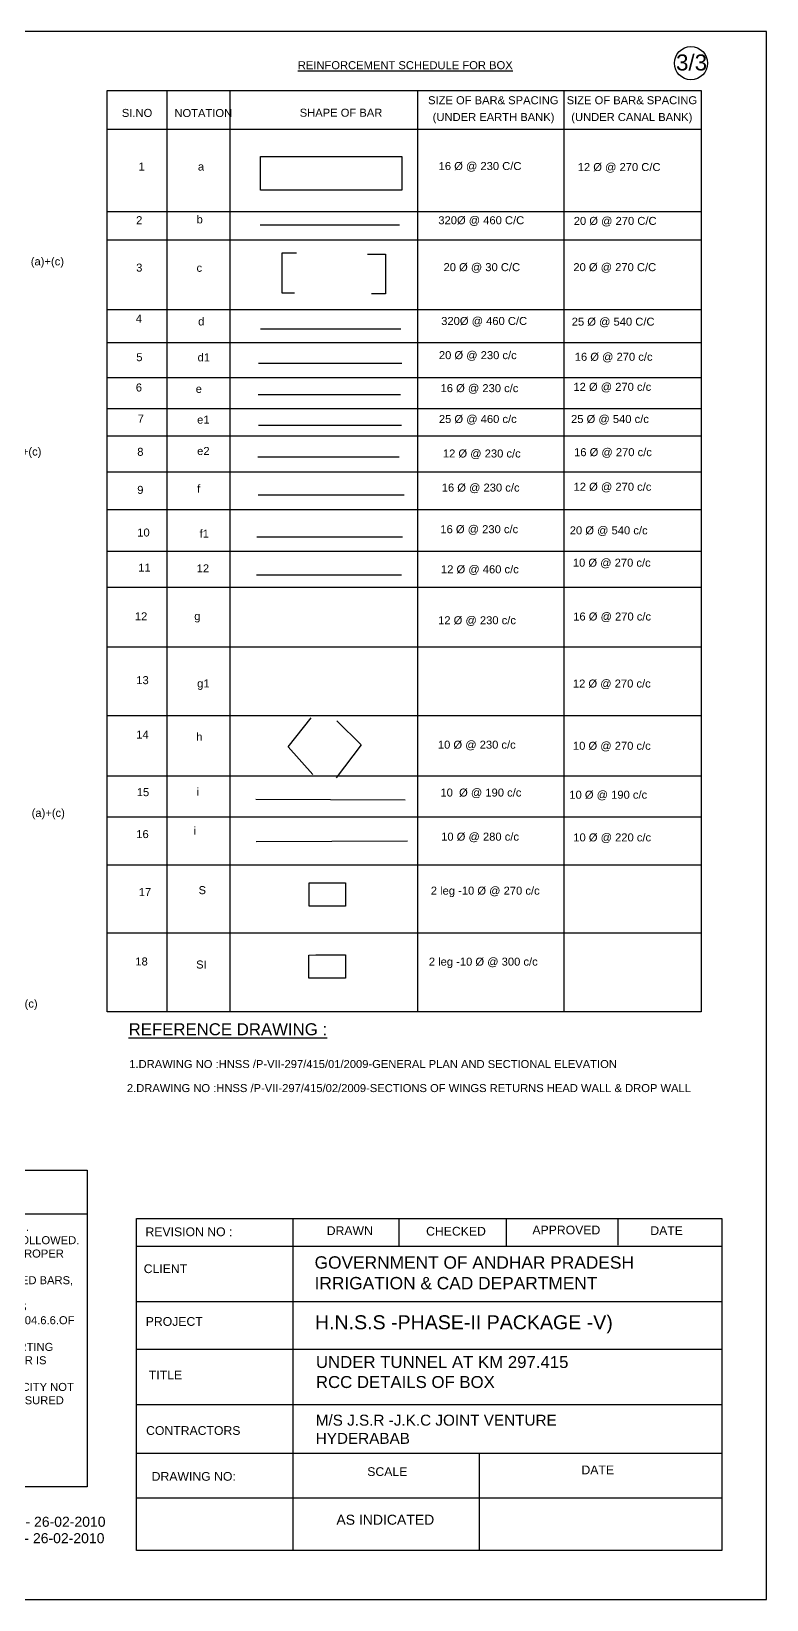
# Model space of a CAD drawing. Header units: millimetres. Extents: x 5124 to 2462168, y 2311 to 44348543.
# Drawn here: x 2460330 to 2462168, y 44344623 to 44348543 of the extents above; entities that cross this region are included whole.
import ezdxf

# ---------------------------------------------------------------- set-up
doc = ezdxf.new("R2010")
doc.units = ezdxf.units.MM
doc.header["$MEASUREMENT"] = 0
doc.layers.add('DRAWING', color=2, linetype='Continuous')
doc.layers.add('TEXT', color=7, linetype='Continuous')
doc.styles.get("Standard").update_dxf_attribs({"font": 'arial.ttf', "height": 20})

msp = doc.modelspace()

# ---------------------------------------------------------------- linework, layer by layer
at = {"layer": 'DRAWING', "color": 0}
for points in [[(2462167.6, 44348542.5), (2456684.6, 44348542.5), (2456684.6, 44344623), (2462167.6, 44344623)], [(2460519.6, 44348394.7), (2462004, 44348394.7), (2462004, 44346092), (2460519.6, 44346092)], [(2459262.3, 44345696.1), (2460469.8, 44345696.1), (2460469.8, 44344905.2), (2459262.3, 44344905.2)]]:
    msp.add_lwpolyline(points, close=True, dxfattribs=at)
for points in [[(2460668.6, 44348394.7), (2460668.6, 44346092)], [(2460825.8, 44348394.7), (2460825.8, 44346092)], [(2461295.1, 44348394.7), (2461295.1, 44346092)], [(2461660.7, 44348394.7), (2461660.7, 44346092)], [(2460519.6, 44348297.7), (2462004, 44348297.7)], [(2460902.5, 44348229.8), (2461256.1, 44348229.8), (2461256.1, 44348145.7), (2460902.5, 44348145.7), (2460902.5, 44348229.8)], [(2460519.6, 44348092.6), (2462004, 44348092.6)], [(2460901.6, 44348059.1), (2461250.4, 44348059.1)], [(2460519.6, 44348021.6), (2462004, 44348021.6)], [(2460992.5, 44347987.8), (2460956.3, 44347987.8), (2460956.3, 44347889.3), (2460987.6, 44347889.3)], [(2461170.3, 44347985.9), (2461215.3, 44347985.9), (2461215.3, 44347886.3), (2461180.1, 44347886.3)], [(2460519.6, 44347847.1), (2462004, 44347847.1)], [(2460902.6, 44347799.2), (2461253.4, 44347799.2)], [(2460519.6, 44347764.6), (2462004, 44347764.6)], [(2460897.7, 44347713.3), (2461256.3, 44347713.3)], [(2460519.6, 44347677.4), (2462004, 44347677.4)], [(2460896.7, 44347635.3), (2461252.4, 44347635.3)], [(2460519.6, 44347599.6), (2462004, 44347599.6)], [(2460897.4, 44347558.1), (2461254.7, 44347558.1)], [(2460519.6, 44347531.3), (2462004, 44347531.3)], [(2460896.3, 44347478.9), (2461249.3, 44347478.9)], [(2460519.6, 44347441.7), (2462004, 44347441.7)], [(2460896.9, 44347384.3), (2461261.8, 44347384.3)], [(2460519.6, 44347347.4), (2462004, 44347347.4)], [(2460893.7, 44347279.5), (2461257.4, 44347279.5)], [(2460519.6, 44347243.4), (2462004, 44347243.4)], [(2460892.6, 44347184.4), (2461255.3, 44347184.4)], [(2460519.6, 44347153.2), (2462004, 44347153.2)], [(2460519.6, 44347004.7), (2462004, 44347004.7)], [(2460519.6, 44346832.6), (2462004, 44346832.6)], [(2460972.1, 44346754.3), (2461029.6, 44346826.8)], [(2461093.2, 44346819.6), (2461154.4, 44346759.1), (2461092, 44346676.5)], [(2460972.1, 44346754.3), (2461033.2, 44346685)], [(2460519.6, 44346681.8), (2462004, 44346681.8)], [(2460890.8, 44346623.8), (2461264.4, 44346622)], [(2460519.6, 44346579.3), (2462004, 44346579.3)], [(2460891.9, 44346517.4), (2461269.9, 44346519.1)], [(2460519.6, 44346459.1), (2462004, 44346459.1)], [(2461024.2, 44346414.6), (2461115.2, 44346414.6), (2461115.2, 44346356.1), (2461024.2, 44346356.1), (2461024.2, 44346414.6)], [(2460519.6, 44346289.4), (2462004, 44346289.4)], [(2461041, 44346234.9), (2461114.9, 44346234.9), (2461114.9, 44346176.3), (2461023.6, 44346176.3), (2461023.6, 44346234.1), (2461041, 44346234.9)], [(2459262.3, 44345587.6), (2460469.8, 44345587.6)]]:
    msp.add_lwpolyline(points, dxfattribs=at)
at = {"layer": 'DRAWING'}
msp.add_lwpolyline([(2460592.6, 44345575.3), (2462055.4, 44345575.3), (2462055.4, 44344745.7), (2460592.6, 44344745.7)], close=True, dxfattribs=at)
for points in [[(2460983.7, 44345575.3), (2460983.7, 44344745.7)], [(2461248.4, 44345575.3), (2461248.4, 44345506)], [(2460592.6, 44345506), (2462055.4, 44345506)], [(2460592.6, 44345368), (2462055.4, 44345368)], [(2460592.6, 44345248.7), (2462055.4, 44345248.7)], [(2460592.6, 44345110.9), (2462055.4, 44345110.9)], [(2460592.6, 44344989.4), (2462055.4, 44344989.4)], [(2461449.2, 44344989.4), (2461449.2, 44344745.7)], [(2460592.6, 44344877.7), (2462055.4, 44344877.7)]]:
    msp.add_lwpolyline(points, dxfattribs=at)
at = {"layer": 'DRAWING', "color": 0}
msp.add_circle((2461978.5, 44348462.9), 41.5, dxfattribs=at)
at = {"layer": 'TEXT', "color": 0}
for points in [[(2461516.9, 44345576), (2461517, 44345508.3)], [(2461795.4, 44345576.2), (2461795.6, 44345508.9)]]:
    msp.add_lwpolyline(points, dxfattribs=at)

# ---------------------------------------------------------------- texts
at = {"layer": 'DRAWING', "color": 0}
for s, height, p in [('3/3', 40, (2461941.1, 44348444.8)), ('%%UREFERENCE DRAWING :', 30, (2460573.2, 44346033.5)), ('1.DRAWING NO :HNSS /P-VII-297/415/01/2009-GENERAL PLAN AND SECTIONAL ELEVATION', 20, (2460574.7, 44345951.6)), ('2.DRAWING NO :HNSS /P-VII-297/415/02/2009-SECTIONS OF WINGS RETURNS HEAD WALL & DROP WALL', 20, (2460568.8, 44345891.5)), ('1.DR.NO :- ENC / TGP / SKHT /DW/DB/210/ DT :- 26-02-2010', 25, (2459547.1, 44344805.1)), ('2.DR.NO :- ENC / TGP / SKHT /DW/DB/216/DT :- 26-02-2010', 25, (2459554.1, 44344764.1))]:
    msp.add_text(s, height=height, dxfattribs=at).set_placement(p)
at = {"layer": 'DRAWING', "color": 0, "insert": (2459279.6, 44345564.7), "char_height": 20, "width": 1163.918, "attachment_point": 1}
msp.add_mtext('1. ALL THE DIMENSIONS ARE IN MILLIMETERS AND LEVELS ARE IN METERS . \\P2. DO NOT SCALE THE DRAWING, WRITTEN DIMENSIONS ONLY SHALL BE FOLLOWED. \\P3. MINIMUM COVER TO All REINFORCEMENT SHALL BE 30 MM TO ENSURE PROPER COVER OF CONCRETE TO REINFORCEMENT. \\P4. ALL REINFORCING STEEL SHALL BE OF HIGH YIELD STRENGTH DEFORMED BARS, (FE 415) CONFORMING TO IS 1786 -1985.\\P5.JOINTS OR BAR  IN MAIN REINFORCEMENT SHALL BE AVOIDED AS FAR AS POSSIBLE.HOWEVER IF LAPS ARE INEVITABLE THE PROVISION INCLAUSE 304.6.6.OF   RC 21 - 2500 SHALL BE STRICTLY FOLLOWED. \\P6.BENDING OF REINFORCEMENT BARS SHALL BE AS PER IS - 1502. SUPPORTING   CHAIRS OF 12 MM DIA SHALL BE PROVIDED AT SUITABLE INTERVALS AS PER IS -1502. \\P7. CONCRETE SHALL BE PREPARED IN THE MECHANICAL MIXERS OF CAPACITY NOT LESS THAN 200 LITERS, PROPER COMPACTION OF CONCRETE SHALL BE INSURED BY USE OF FORM AND NEEDLE VIBRATORS. \\P8. ALL HAUNCHES PROPOSED IN THE BOXES ARE OF 150 X 150 SIZE ', dxfattribs=at)
at = {"layer": 'TEXT', "color": 0}
for s, height, p in [('%%UREINFORCEMENT SCHEDULE FOR BOX', 20, (2460995.9, 44348448)), ('SIZE OF BAR& SPACING', 20, (2461321.5, 44348360.4)), ('SIZE OF BAR& SPACING', 20, (2461321.5, 44348360.4)), ('SIZE OF BAR& SPACING', 20, (2461667.8, 44348360.4)), ('SI.NO', 20, (2460556.2, 44348328.7)), ('NOTATION', 20, (2460687.6, 44348328.4)), ('SHAPE OF BAR', 20, (2461000.7, 44348329.2)), ('(UNDER EARTH BANK)', 20, (2461333, 44348318.4)), ('(UNDER EARTH BANK)', 20, (2461333, 44348318.4)), ('(UNDER CANAL BANK)', 20, (2461679.3, 44348318.4)), ('1', 20, (2460598, 44348194.7)), ('a', 20, (2460746.3, 44348194.7)), ('16 Ø @ 230 C/C', 20, (2461347.9, 44348195.9)), ('12 Ø @ 270 C/C', 20, (2461695.5, 44348193.4)), ('2', 20, (2460591.9, 44348060.6)), ('b', 20, (2460742.9, 44348062.6)), ('320Ø @ 460 C/C', 20, (2461347.1, 44348060.4)), ('20 Ø @ 270 C/C', 20, (2461685.6, 44348058.8)), ('(a)+(c)', 20, (2460328.6, 44347957.7)), ('3', 20, (2460592, 44347942.1)), ('c', 20, (2460742.9, 44347941.6)), ('20 Ø @ 30 C/C', 20, (2461360.1, 44347943.2)), ('20 Ø @ 270 C/C', 20, (2461684.6, 44347943.2)), ('4', 20, (2460591.1, 44347814.6)), ('d', 20, (2460746.9, 44347807.5)), ('320Ø @ 460 C/C', 20, (2461354.3, 44347808.7)), ('25 Ø @ 540 C/C', 20, (2461680.5, 44347807)), ('5', 20, (2460592.3, 44347718.2)), ('d1', 20, (2460745.5, 44347717.7)), ('20 Ø @ 230 c/c', 20, (2461348.5, 44347723.3)), ('16 Ø @ 270 c/c', 20, (2461688, 44347719.2)), ('6', 20, (2460591.1, 44347642.4)), ('e', 20, (2460740.8, 44347639)), ('16 Ø @ 230 c/c', 20, (2461352.7, 44347640.8)), ('12 Ø @ 270 c/c', 20, (2461684.7, 44347644.1)), ('7', 20, (2460595.9, 44347564.8)), ('e1', 20, (2460744.4, 44347562)), ('25 Ø @ 460 c/c', 20, (2461348.5, 44347563.7)), ('25 Ø @ 540 c/c', 20, (2461678.8, 44347563.7)), ('(a)+(c)', 20, (2460272.2, 44347482.3)), ('8', 20, (2460594.7, 44347481.7)), ('e2', 20, (2460744.4, 44347483.7)), ('12 Ø @ 230 c/c', 20, (2461358.5, 44347477.5)), ('16 Ø @ 270 c/c', 20, (2461686.3, 44347480.8)), ('9', 20, (2460594.7, 44347386.6)), ('f', 20, (2460744.4, 44347389.8)), ('16 Ø @ 230 c/c', 20, (2461355.6, 44347392.3)), ('12 Ø @ 270 c/c', 20, (2461685.1, 44347394.4)), ('10', 20, (2460594.7, 44347280)), ('f1', 20, (2460750.5, 44347277.1)), ('16 Ø @ 230 c/c', 20, (2461352.2, 44347288.3)), ('20 Ø @ 540 c/c', 20, (2461675.6, 44347285.4)), ('11', 20, (2460597.1, 44347192.1)), ('12', 20, (2460743.2, 44347190.4)), ('12 Ø @ 460 c/c', 20, (2461353.7, 44347188.1)), ('10 Ø @ 270 c/c', 20, (2461683.3, 44347204.6)), ('12', 20, (2460588.7, 44347070.5)), ('g', 20, (2460737.2, 44347071.2)), ('16 Ø @ 270 c/c', 20, (2461684.2, 44347070.1)), ('12 Ø @ 230 c/c', 20, (2461346.6, 44347060.7)), ('13', 20, (2460592.3, 44346911)), ('g1', 20, (2460744.4, 44346902.7)), ('12 Ø @ 270 c/c', 20, (2461683.4, 44346902.5)), ('14', 20, (2460592.3, 44346775)), ('h', 20, (2460742, 44346769.4)), ('10 Ø @ 230 c/c', 20, (2461346, 44346749.7)), ('10 Ø @ 270 c/c', 20, (2461683.5, 44346747)), ('15', 20, (2460593.5, 44346631.1)), ('i', 20, (2460743.2, 44346632.1)), ('10  Ø @ 190 c/c', 20, (2461352.4, 44346630.1)), ('10 Ø @ 190 c/c', 20, (2461674.5, 44346624.7)), ('(a)+(c)', 20, (2460330.8, 44346579.3)), ('16', 20, (2460592.3, 44346526.3)), ('i', 20, (2460735.9, 44346534.6)), ('10 Ø @ 280 c/c', 20, (2461354.2, 44346519.9)), ('10 Ø @ 220 c/c', 20, (2461684.4, 44346518)), ('17', 20, (2460598.4, 44346381.2)), ('S', 20, (2460748, 44346386.2)), ('2 leg -10 Ø @ 270 c/c', 20, (2461328.2, 44346384.9)), ('18', 20, (2460589.9, 44346207.9)), ('SI', 20, (2460741.9, 44346200.3)), ('2 leg -10 Ø @ 300 c/c', 20, (2461323.3, 44346207.5)), ('(a)+(c)', 20, (2460262.7, 44346102.6)), ('DRAWN ', 21.86, (2461068.2, 44345534.2)), ('CHECKED', 21.86, (2461316.6, 44345532.8)), ('APPROVED', 21.86, (2461582.2, 44345535.9)), ('DATE ', 21.86, (2461876.9, 44345534.4)), ('REVISION NO :', 21.862, (2460615.3, 44345531.4)), ('CLIENT ', 21.86, (2460610.8, 44345439.1)), ('PROJECT ', 21.86, (2460615.9, 44345307.3)), ('TITLE ', 21.86, (2460623.7, 44345173.7)), ('CONTRACTORS ', 21.862, (2460616.8, 44345034.7)), ('DRAWING NO:', 21.862, (2460630.7, 44344920.1)), ('SCALE ', 21.86, (2461169.5, 44344932)), ('DATE ', 21.86, (2461704.8, 44344936.3))]:
    msp.add_text(s, height=height, dxfattribs=at).set_placement(p)
at = {"layer": 'TEXT', "color": 0, "attachment_point": 1}
for s, insert, char_height, width in [('GOVERNMENT OF ANDHAR PRADESH  IRRIGATION & CAD DEPARTMENT ', (2461037.9, 44345481.1), 30.972, 810.141), ('H.N.S.S -PHASE-II PACKAGE -V)', (2461038.8, 44345333.7), 35, 872.201), ('UNDER TUNNEL AT KM 297.415 RCC DETAILS OF BOX', (2461041.2, 44345231.9), 30, 714.758), ('M/S J.S.R -J.K.C JOINT VENTURE  HYDERABAB ', (2461040.7, 44345085.2), 27.328, 612.994), ('AS INDICATED ', (2461092.4, 44344835.2), 25, 252.544)]:
    msp.add_mtext(s, dxfattribs=dict(at, insert=insert, char_height=char_height, width=width))

doc.saveas('drawing.dxf')
